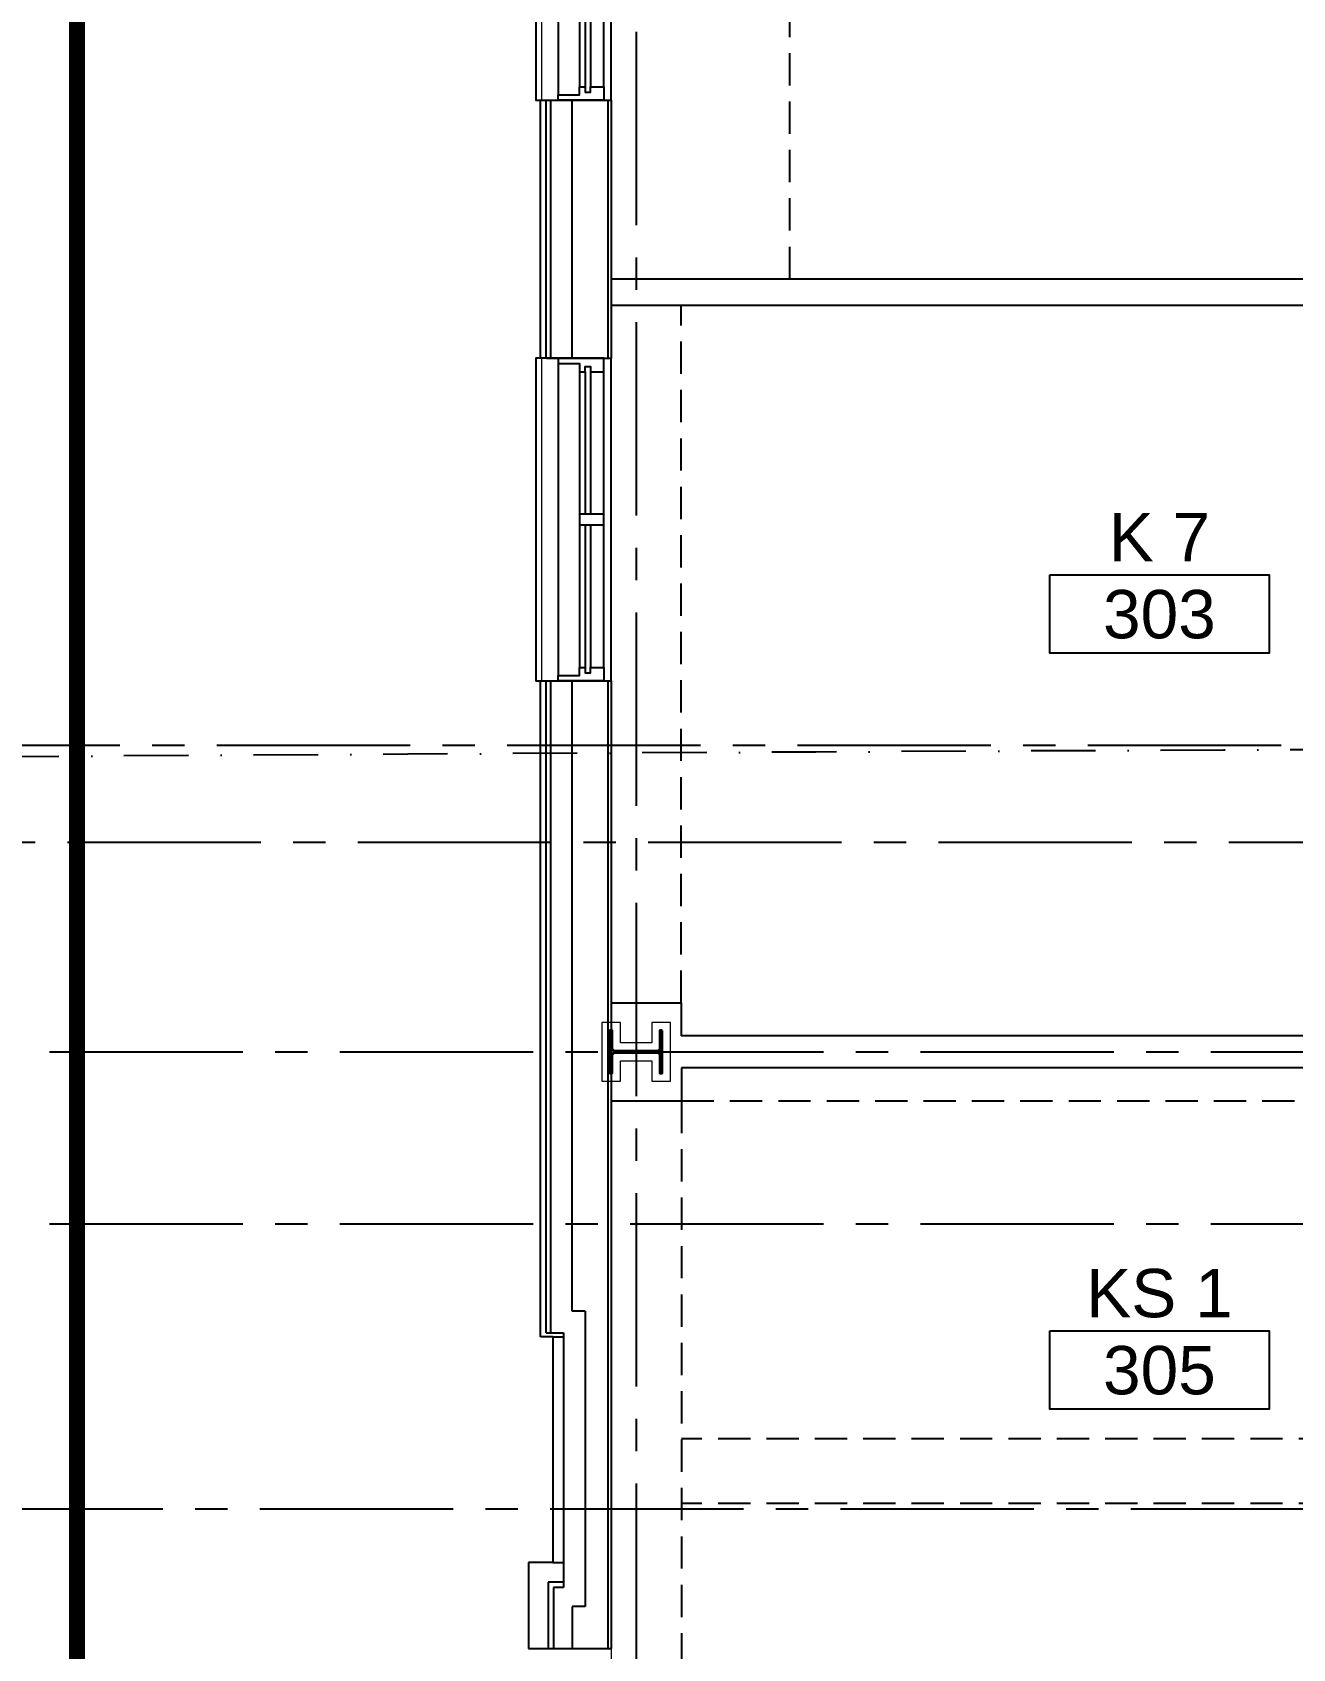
# Model space of a CAD drawing. Header units: inches. Extents: x 18000 to 22048, y 0 to 3165.
# Drawn here: x 18239.7 to 18474.1, y 1505.3 to 1805.9 of the extents above; entities that cross this region are included whole.
import ezdxf
from ezdxf.enums import TextEntityAlignment as Align

# ---------------------------------------------------------------- set-up
doc = ezdxf.new("R2010")
doc.units = ezdxf.units.IN
doc.header["$LTSCALE"] = 48
doc.header["$MEASUREMENT"] = 0
for name, pattern in [('CENTER2', [1.125, 0.75, -0.125, 0.125, -0.125]), ('DASHDOT2', [0.5, 0.25, -0.125, 0, -0.125]), ('HIDDEN', [0.375, 0.25, -0.125]), ('HIDDEN2', [0.1875, 0.125, -0.0625]), ('PHANTOM2', [1.25, 0.625, -0.125, 0.125, -0.125, 0.125, -0.125])]:
    doc.linetypes.add(name, pattern=pattern)
for name, color, linetype in [('_0_Objects', 8, 'Continuous'), ('A-Flor-Soffit', 8, 'HIDDEN2'), ('A-Glaz', 8, 'Continuous'), ('A-Glaz-Sill', 8, 'Continuous'), ('A-Grid(3-32)', 8, 'CENTER2'), ('A-Site-Property', 8, 'PHANTOM2'), ('A-Tag-Rm(3-32)', 8, 'Continuous'), ('A-Wall-Full', 8, 'Continuous'), ('A-Wall-Hatch', 8, 'Continuous'), ('Zoning Envelope', 8, 'DASHDOT2')]:
    doc.layers.add(name, color=color, linetype=linetype)
for name, color, linetype, lineweight in [('A-Detl-Hatch', 8, 'Continuous', 18), ('S-Detl-Hatch', 8, 'Continuous', 18), ('S-Detl-Wide', 8, 'Continuous', 35)]:
    doc.layers.add(name, color=color, linetype=linetype, lineweight=lineweight)
doc.layers.add('G-Anno-Nplt', color=8, linetype='Continuous', lineweight=18, plot=False)
doc.styles.get("Standard").update_dxf_attribs({"font": 'arial.ttf'})

# ---------------------------------------------------------------- blocks, each defined once
blk = doc.blocks.new('EXTERIOR WINDOW 3')
at = {"layer": 'A-Glaz'}
for p, q in [((5693, -8445.75), (5693, -8419.25)), ((5694, -8445.75), (5694, -8419.25)), ((5695, -8474.25), (5695, -8419.25)), ((5693, -8474.25), (5693, -8447.75)), ((5694, -8474.25), (5694, -8447.75))]:
    blk.add_line(p, q, dxfattribs=at)
for points in [[(5693, -8419.25), (5690.5, -8419.25), (5690.5, -8416.75), (5699, -8416.75), (5699, -8417.75), (5695, -8417.75), (5695, -8419.25), (5694, -8419.25), (5694, -8418.25), (5693, -8418.25), (5693, -8419.25)], [(5693, -8474.25), (5690.5, -8474.25), (5690.5, -8476.75), (5699, -8476.75), (5699, -8475.75), (5695, -8475.75), (5695, -8474.25), (5694, -8474.25), (5694, -8475.25), (5693, -8475.25), (5693, -8474.25)]]:
    blk.add_lwpolyline(points, dxfattribs=at)
blk.add_lwpolyline([(5690.5, -8445.75), (5690.5, -8447.75), (5695, -8447.75), (5695, -8445.75)], close=True, dxfattribs=at)
at = {"layer": 'A-Glaz-Sill'}
for p, q in [((5689.12, -8416.75), (5689.12, -8476.75)), ((5690.5, -8419.25), (5690.5, -8474.25)), ((5699, -8475.75), (5699, -8417.75))]:
    blk.add_line(p, q, dxfattribs=at)
blk.add_lwpolyline([(5699, -8476.75), (5703.12, -8476.75), (5703.12, -8416.75), (5699, -8416.75)], dxfattribs=at)
blk = doc.blocks.new('3RD FLOOR CORE & SHELL')
at = {"layer": 'A-Wall-Full'}
for p, q in [((-3681.25, -14296.75), (-3681.25, -14248.75)), ((-3680.13, -14248.75), (-3668.13, -14248.75)), ((-3668.13, -14248.75), (-3668.13, -14296.75)), ((-3680.13, -14296.75), (-3668.13, -14296.75)), ((-3681.25, -14478.75), (-3681.25, -14356.75)), ((-3680.13, -14356.75), (-3668.13, -14356.75)), ((-3668.13, -14356.75), (-3668.13, -14536.75)), ((-3679, -14478.75), (-3681.25, -14478.75)), ((-3679, -14478.75), (-3679, -14520.75)), ((-3683.5, -14520.75), (-3683.5, -14536.75)), ((-3679, -14520.75), (-3683.5, -14520.75)), ((-3683.5, -14536.75), (-3668.13, -14536.75))]:
    blk.add_line(p, q, dxfattribs=at)
at = {"layer": 'A-Wall-Hatch'}
for p, q in [((-3680.25, -14296.75), (-3680.25, -14248.75)), ((-3679.38, -14296.75), (-3679.38, -14248.75)), ((-3675.38, -14296.75), (-3675.38, -14248.75)), ((-3668.75, -14248.75), (-3668.75, -14296.75)), ((-3680.25, -14478), (-3680.25, -14356.75)), ((-3679.38, -14478), (-3679.38, -14356.75)), ((-3675.38, -14474), (-3675.38, -14356.75)), ((-3668.75, -14356.75), (-3668.75, -14536.75)), ((-3673, -14474), (-3675.38, -14474)), ((-3673, -14474), (-3673, -14528.88)), ((-3680.25, -14478), (-3677, -14478)), ((-3677, -14478), (-3677, -14478.75)), ((-3679, -14478.75), (-3677, -14478.75)), ((-3677, -14478.75), (-3677, -14525.38)), ((-3679, -14520.75), (-3676.98, -14520.75)), ((-3679.88, -14524.38), (-3679.88, -14536.75)), ((-3677, -14524.38), (-3679.88, -14524.38)), ((-3678.88, -14525.38), (-3678.88, -14536.75)), ((-3677, -14525.38), (-3678.88, -14525.38)), ((-3675.38, -14528.88), (-3675.38, -14536.75)), ((-3673, -14528.88), (-3675.38, -14528.88))]:
    blk.add_line(p, q, dxfattribs=at)
at = {"rotation": 180}
for p in [(2021, -22665.5), (2021, -22773.5)]:
    blk.add_blockref('EXTERIOR WINDOW 3', p, dxfattribs=at)
blk = doc.blocks.new('*U9')
at = {"layer": 'A-Detl-Hatch'}
h = blk.add_hatch(dxfattribs=at)
h.set_pattern_fill('ANSI32', color=256, scale=6, style=0)
h.set_pattern_definition([(45, (0, -4.865), (-1.591, 1.591), []), (45, (1.0607, -4.865), (-1.591, 1.591), [])])
edge = h.paths.add_edge_path()
edge.add_line((3.98, -9.73), (3.98, -9.295))
edge.add_line((3.98, -9.295), (0.645, -9.295))
edge.add_arc((0.645, -8.795), 0.5, 180, 270, ccw=False)
edge.add_line((0.145, -8.795), (0.145, -0.935))
edge.add_arc((0.645, -0.935), 0.5, 90, 180, ccw=False)
edge.add_line((0.645, -0.435), (3.98, -0.435))
edge.add_line((3.98, -0.435), (3.98, 0))
edge.add_line((3.98, 0), (-3.98, 0))
edge.add_line((-3.98, 0), (-3.98, -0.435))
edge.add_line((-3.98, -0.435), (-0.645, -0.435))
edge.add_arc((-0.645, -0.935), 0.5, 0, 90, ccw=False)
edge.add_line((-0.145, -0.935), (-0.145, -8.795))
edge.add_arc((-0.645, -8.795), 0.5, -90, 0, ccw=False)
edge.add_line((-0.645, -9.295), (-3.98, -9.295))
edge.add_line((-3.98, -9.295), (-3.98, -9.73))
edge.add_line((-3.98, -9.73), (3.98, -9.73))
at = {"linetype": 'ByBlock'}
blk.add_lwpolyline([(3.98, -9.73), (3.98, -9.295), (0.645, -9.295, -0.4142136), (0.145, -8.795), (0.145, -0.935, -0.4142136), (0.645, -0.435), (3.98, -0.435), (3.98, 0), (-3.98, 0), (-3.98, -0.435), (-0.645, -0.435, -0.4142136), (-0.145, -0.935), (-0.145, -8.795, -0.4142136), (-0.645, -9.295), (-3.98, -9.295), (-3.98, -9.73)], format="xyb", close=True, dxfattribs=at)
blk = doc.blocks.new('W10X33')
at = {"layer": 'S-Detl-Hatch'}
blk.add_lwpolyline([(13773.28, -7309.78), (13773.28, -7306.34), (13769.45, -7306.34), (13769.45, -7300.48), (13773.28, -7300.48), (13773.28, -7297.05), (13762.32, -7297.05), (13762.32, -7300.48), (13766.16, -7300.48), (13766.16, -7306.34), (13762.32, -7306.34), (13762.32, -7309.78)], close=True, dxfattribs=at)
at = {"layer": 'S-Detl-Wide'}
blk.add_blockref('*U9', (13767.8, -7298.55), dxfattribs=at)
blk = doc.blocks.new('3RD FLOOR - STRUCTURAL GRID')
at = {"layer": 'A-Grid(3-32)'}
for p, q in [((-3663.5, -13426.01), (-3663.5, -15409.77)), ((-87.5, -14368.75), (-3895.5, -14368.75)), ((-3877.28, -14386.75), (-105.23, -14386.75)), ((-3880.62, -14425.75), (-102.39, -14425.75)), ((-3880.62, -14457.75), (-102.39, -14457.75)), ((-3895.5, -14510.75), (-87.5, -14510.75))]:
    blk.add_line(p, q, dxfattribs=at)
at = {"rotation": 90}
blk.add_blockref('W10X33', (-10966.91, -28193.55), dxfattribs=at)
blk = doc.blocks.new('King Suite 7')
at = {"layer": 'A-Flor-Soffit'}
for p, q in [((28.61, 143.75), (28.61, 249.87)), ((8.35, 9.1), (8.35, 138.87))]:
    blk.add_line(p, q, dxfattribs=at)
at = {"layer": 'A-Wall-Full'}
for p, q in [((-4.64, 143.75), (138.24, 143.75)), ((-4.64, 138.87), (138.24, 138.87)), ((-4.64, 9.1), (8.35, 9.1)), ((8.35, 9.1), (8.35, 3)), ((181.37, 3), (8.35, 3))]:
    blk.add_line(p, q, dxfattribs=at)
at = {"layer": 'G-Anno-Nplt'}
blk.add_line((-4.64, 279), (-4.64, 9.1), dxfattribs=at)
for points in [[(-17.51, 237), (-4.64, 237), (-4.64, 177), (-17.51, 177)], [(-17.51, 129), (-4.64, 129), (-4.64, 69), (-17.51, 69)]]:
    blk.add_lwpolyline(points, close=True, dxfattribs=at)
blk = doc.blocks.new('Rm Tag')
blk.add_lwpolyline([(-0.2124, 0.0759), (0.2124, 0.0759), (0.2124, -0.0759), (-0.2124, -0.0759)], close=True)
for p in [(0, 0.2858), (0, 0.1493), (0, 0)]:
    blk.add_attdef('XXX', text='', height=0.0938).set_placement(p, align=Align.MIDDLE_CENTER)
blk = doc.blocks.new('King Studio 1- 05')
at = {"layer": 'A-Flor-Soffit'}
for p, q in [((9.1175, 267.54), (184.395, 267.54)), ((9.1175, 267.54), (9.1175, 146.75)), ((72, 146.75), (72, 267.54)), ((84, 146.75), (84, 267.54))]:
    blk.add_line(p, q, dxfattribs=at)
at = {"layer": 'A-Wall-Full'}
for p, q in [((9.1175, 280.625), (9.1175, 267.54)), ((3, 146.75), (3, 267.54)), ((3, 267.54), (9.1175, 267.54))]:
    blk.add_line(p, q, dxfattribs=at)
at = {"layer": 'G-Anno-Nplt'}
blk.add_line((9.1175, 280.625), (214.8825, 280.625), dxfattribs=at)

msp = doc.modelspace()

# ---------------------------------------------------------------- linework, layer by layer
at = {"layer": 'A-Site-Property', "const_width": 3}
msp.add_lwpolyline([(18860, 809.26, 0.000391), (18716, 809.14, 0.00127), (18248, 807.22), (18248, 1672.12), (18248, 2571.99), (21651.75, 1937.56, 0.002707), (21800, 1910.76), (21800, 809.26), (18860, 809.26)], format="xyb", dxfattribs=at)
at = {"layer": 'Zoning Envelope'}
msp.add_lwpolyline([(21928, 1673.26), (18860, 1673.26, 0.000426), (18726.65, 1673.14, 0.001551), (18120, 1670.34, 0.001255)], format="xyb", dxfattribs=at)
msp.add_lwpolyline([(21928, 1673.26), (18860, 1673.26, 0.000426), (18726.65, 1673.14, 0.001551), (18120, 1670.34, 0.001255)], format="xyb", dxfattribs=at)
msp.add_lwpolyline([(21928, 1673.26), (18860, 1673.26, 0.000426), (18726.65, 1673.14, 0.001551), (18120, 1670.34, 0.001255)], format="xyb", dxfattribs=at)

# ---------------------------------------------------------------- block references
at = {"layer": '_0_Objects', "linetype": 'HIDDEN'}
msp.add_blockref('3RD FLOOR - STRUCTURAL GRID', (22015.5, 16042.01), dxfattribs=at)
at = {"layer": '_0_Objects'}
for name, p in [('3RD FLOOR CORE & SHELL', (22015.5, 16042.01)), ('King Suite 7', (18352.01, 1616.26))]:
    msp.add_blockref(name, p, dxfattribs=at)
at = {"layer": '_0_Objects', "xscale": -1, "rotation": 90}
msp.add_blockref('King Studio 1- 05', (18628, 1616.26), dxfattribs=at)
at = {"layer": 'A-Tag-Rm(3-32)'}
ref = msp.add_blockref('Rm Tag', (18449.33, 1697.67), dxfattribs=dict(at, xscale=96, yscale=96, zscale=96))
ref.add_attrib('XXX', 'K 7', dxfattribs={"layer": '0', "height": 9}).set_placement((18449.33, 1712), align=Align.MIDDLE_CENTER)
ref.add_attrib('XXX', '303', dxfattribs={"layer": '0', "height": 9}).set_placement((18449.33, 1697.67), align=Align.MIDDLE_CENTER)
ref = msp.add_blockref('Rm Tag', (18449.33, 1557.06), dxfattribs=dict(at, xscale=96, yscale=96, zscale=96))
ref.add_attrib('XXX', 'KS 1', dxfattribs={"layer": '0', "height": 9}).set_placement((18449.33, 1571.39), align=Align.MIDDLE_CENTER)
ref.add_attrib('XXX', '305', dxfattribs={"layer": '0', "height": 9}).set_placement((18449.33, 1557.06), align=Align.MIDDLE_CENTER)

doc.saveas('drawing.dxf')
